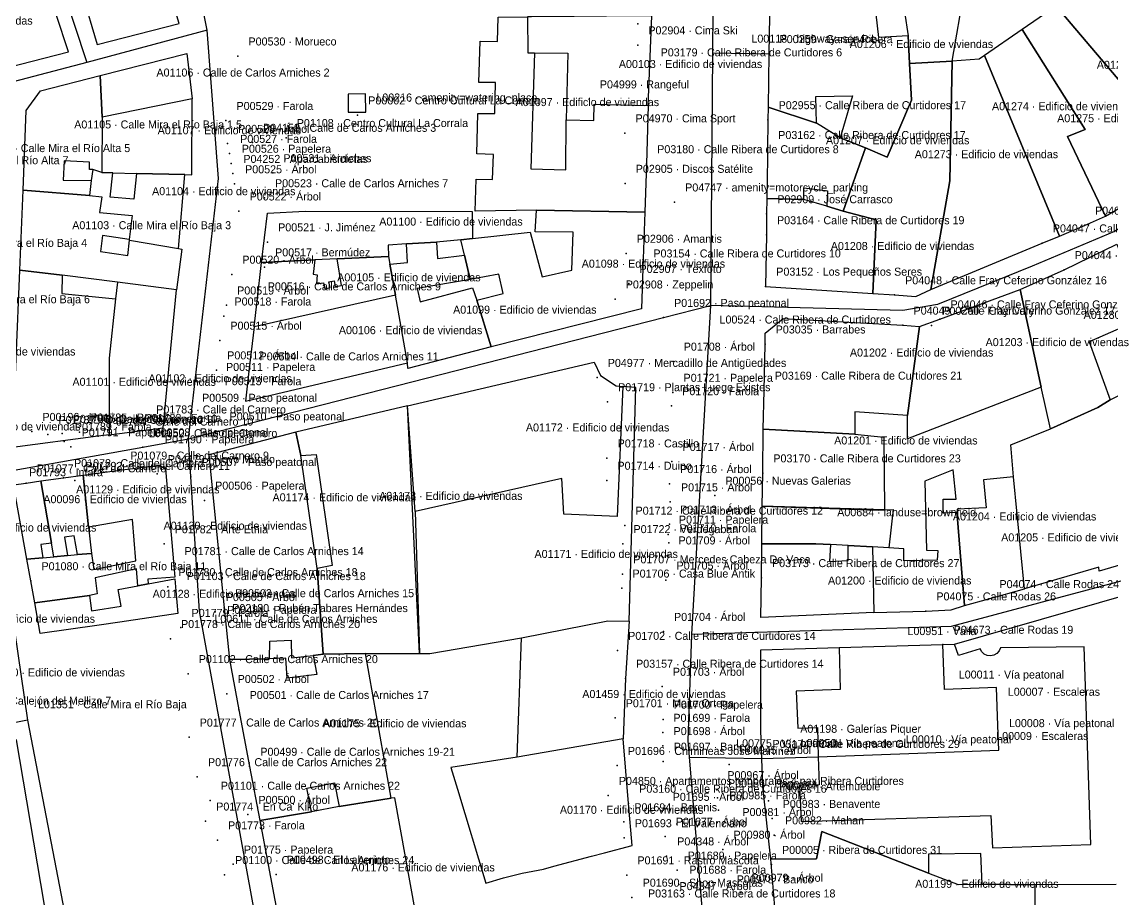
# Model space of a CAD drawing. Header units: metres. Extents: x 436207 to 441321, y 4465685 to 4475088.
# Drawn here: x 439855.7 to 440060.1, y 4473229.3 to 4473393.7 of the extents above; entities that cross this region are included whole.
import ezdxf

# ---------------------------------------------------------------- set-up
doc = ezdxf.new("R2010")
doc.units = ezdxf.units.M
for name, color, linetype, true_color in [('G_A_EDI', 7, 'CONTINUOUS', 0xa4a4a4), ('G_A_PAT', 7, 'CONTINUOUS', 0xa63603), ('G_A_VER', 7, 'CONTINUOUS', 0x4d745d), ('G_L_ACC', 7, 'CONTINUOUS', 0xe68241), ('G_L_BAR', 7, 'CONTINUOUS', 0x333333), ('G_L_EQU', 7, 'CONTINUOUS', 0x8e5aa4), ('G_L_INF', 7, 'CONTINUOUS', 0x777777), ('G_L_VIA', 7, 'CONTINUOUS', 0x555555), ('G_P_ACC', 7, 'CONTINUOUS', 0xe68241), ('G_P_COM', 7, 'CONTINUOUS', 0xce3b37), ('G_P_EMP', 7, 'CONTINUOUS', 0xd7191c), ('G_P_EQU', 7, 'CONTINUOUS', 0x8e5aa4), ('G_P_MOB', 7, 'CONTINUOUS', 0x268c9e), ('G_P_PAT', 7, 'CONTINUOUS', 0xa63603), ('G_P_UMB', 7, 'CONTINUOUS', 0x9e6a39), ('G_P_VER', 7, 'CONTINUOUS', 0x4d745d), ('T_A_EDI', 7, 'CONTINUOUS', 0xa4a4a4), ('T_A_PAT', 7, 'CONTINUOUS', 0xa63603), ('T_A_VER', 7, 'CONTINUOUS', 0x4d745d), ('T_L_ACC', 7, 'CONTINUOUS', 0xe68241), ('T_L_BAR', 7, 'CONTINUOUS', 0x333333), ('T_L_EQU', 7, 'CONTINUOUS', 0x8e5aa4), ('T_L_INF', 7, 'CONTINUOUS', 0x777777), ('T_L_VIA', 7, 'CONTINUOUS', 0x555555), ('T_P_ACC', 7, 'CONTINUOUS', 0xe68241), ('T_P_COM', 7, 'CONTINUOUS', 0xce3b37), ('T_P_EMP', 7, 'CONTINUOUS', 0xd7191c), ('T_P_EQU', 7, 'CONTINUOUS', 0x8e5aa4), ('T_P_MOB', 7, 'CONTINUOUS', 0x268c9e), ('T_P_PAT', 7, 'CONTINUOUS', 0xa63603), ('T_P_UMB', 7, 'CONTINUOUS', 0x9e6a39), ('T_P_VER', 7, 'CONTINUOUS', 0x4d745d)]:
    doc.layers.add(name, color=color, linetype=linetype, true_color=true_color)

msp = doc.modelspace()

# ---------------------------------------------------------------- linework, layer by layer
at = {"layer": 'G_A_EDI'}
for points in [[(440030.93, 4473406.6), (440035.09, 4473410.14), (440041.35, 4473415.9), (440047.94, 4473408.92), (440045.52, 4473407.78), (440048.11, 4473404.64), (440052.84, 4473407.99), (440057.89, 4473402.34), (440049.57, 4473396.59), (440043.19, 4473392.19), (440036.14, 4473387.32), (440035.15, 4473386.64), (440030.05, 4473386.29), (440032.38, 4473399.68), (440034.48, 4473399.67), (440036.31, 4473401.08), (440033.85, 4473403.19)], [(440022.1, 4473385.82), (440030.05, 4473386.29), (440032.38, 4473399.68), (440031.23, 4473402.17), (440033.85, 4473403.19), (440030.93, 4473406.6), (440028.23, 4473404.28), (440024.44, 4473403.94), (440016.5, 4473403.41), (440017.11, 4473395.1), (440021.14, 4473395.51), (440021.84, 4473391.01)], [(439867.04, 4473398.93), (439869.85, 4473389.39), (439885.24, 4473393.35), (439882.04, 4473403.82)], [(439995.59, 4473377.64), (440004.63, 4473374.65), (440004.5, 4473379.64), (440011.4, 4473379.76), (440009.07, 4473371.91), (440013.86, 4473370.07), (440017.9, 4473368.33), (440022.43, 4473378.98), (440022.1, 4473385.82), (440021.84, 4473391.01), (440016.31, 4473390.71), (440015.83, 4473395.11), (440017.11, 4473395.1), (440016.5, 4473403.41), (440007.25, 4473402.69), (439995.94, 4473401.77), (439995.73, 4473387.66)], [(440074.88, 4473366.83), (440079.26, 4473370.97), (440084.48, 4473375.53), (440073.27, 4473389.22), (440060.83, 4473404.39), (440057.89, 4473402.34), (440049.57, 4473396.59)], [(439853.01, 4473385.09), (439864.45, 4473388.01), (439859.84, 4473402.08), (439848.62, 4473398.46), (439849.26, 4473396.63), (439852.73, 4473397.52), (439853.78, 4473394), (439850.38, 4473392.95)], [(440058.83, 4473357.25), (440067.44, 4473362.29), (440074.88, 4473366.83), (440049.57, 4473396.59), (440043.19, 4473392.19), (440055, 4473373.51), (440051.69, 4473372.17)], [(439950.53, 4473387.86), (439951.79, 4473387.86), (439951.09, 4473366.13), (439957.66, 4473365.93), (439957.75, 4473375.28), (439962.91, 4473375.15), (439963.01, 4473378.24), (439973.12, 4473377.98), (439972.8, 4473367.04), (439972.45, 4473358.01), (439952.19, 4473358.37), (439940.71, 4473358.19), (439940.86, 4473364.16), (439943.92, 4473364.13), (439944.1, 4473368.78), (439941.01, 4473368.92), (439941.18, 4473376.49), (439944.35, 4473376.46), (439944.5, 4473382.27), (439941.38, 4473382.29), (439941.64, 4473390.01), (439944.84, 4473389.98), (439944.96, 4473394.5), (439950.5, 4473394.59)], [(439973.12, 4473377.98), (439973.77, 4473394.75), (439965.31, 4473394.69), (439959.25, 4473394.65), (439957.24, 4473394.64), (439951.21, 4473394.59), (439950.5, 4473394.59), (439950.53, 4473387.86), (439951.79, 4473387.86), (439958.02, 4473387.77), (439957.75, 4473375.28), (439962.91, 4473375.15), (439963.01, 4473378.24)], [(440050.21, 4473353.52), (440054.85, 4473355.53), (440058.83, 4473357.25), (440051.69, 4473372.17), (440055, 4473373.51), (440043.19, 4473392.19), (440036.14, 4473387.32)], [(439870.4, 4473383.6), (439886.62, 4473387.73), (439887.65, 4473379.21), (439870.77, 4473375.78)], [(440026.09, 4473343.54), (440046.94, 4473352.21), (440050.21, 4473353.52), (440036.14, 4473387.32), (440035.15, 4473386.64), (440030.05, 4473386.29), (440029.63, 4473363.88)], [(440015.18, 4473342.76), (440019.26, 4473342.49), (440023.25, 4473342.22), (440026.09, 4473343.54), (440029.63, 4473363.88), (440030.05, 4473386.29), (440022.1, 4473385.82), (440022.43, 4473378.98), (440017.9, 4473368.33), (440013.86, 4473370.07), (440009.65, 4473358.21), (440015.84, 4473356.54)], [(439855.97, 4473362.11), (439856.51, 4473377.02), (439859.21, 4473380.71), (439870.4, 4473383.6), (439870.77, 4473375.78), (439870.74, 4473365.4), (439869, 4473365.99), (439868.39, 4473365.99), (439868.4, 4473367.37), (439863.63, 4473367.59), (439863.45, 4473363.98), (439868.71, 4473363.91), (439868.4, 4473361.1)], [(439886.3, 4473365.03), (439887.59, 4473365.02), (439887.65, 4473379.21), (439870.77, 4473375.78), (439870.74, 4473365.4), (439872.79, 4473365.36), (439877.21, 4473365.23)], [(439995.59, 4473377.64), (439995.55, 4473375.29), (439995.48, 4473369.7), (439995.45, 4473367.72), (439995.4, 4473364.75), (439995.4, 4473364.04), (439995.34, 4473360.56), (440002.27, 4473360.37), (440002.27, 4473362.55), (440006.68, 4473362), (440006.57, 4473359.13), (440009.65, 4473358.21), (440013.86, 4473370.07), (440009.07, 4473371.91), (440004.63, 4473374.65)], [(439885.09, 4473351.17), (439886.3, 4473365.03), (439877.21, 4473365.23), (439876.7, 4473360.41), (439872.25, 4473360.78), (439872.79, 4473365.36), (439870.74, 4473365.4), (439869, 4473365.99), (439868.71, 4473363.91), (439868.4, 4473361.1), (439870.73, 4473360.87), (439870.29, 4473357.95), (439876.4, 4473357.4), (439875.87, 4473352.86), (439875.9, 4473352.76)], [(439855.34, 4473347.13), (439855.97, 4473362.11), (439868.4, 4473361.1), (439870.73, 4473360.87), (439870.29, 4473357.95), (439876.4, 4473357.4), (439875.87, 4473352.86), (439870.85, 4473353.6), (439870.49, 4473350.63), (439875.6, 4473349.9), (439875.9, 4473352.76), (439885.09, 4473351.17), (439885.73, 4473351.08), (439884.73, 4473343.43), (439873.65, 4473344.9), (439863.29, 4473346.22)], [(439995.34, 4473360.56), (439995.3, 4473357.67), (439995.25, 4473353.74), (439995.11, 4473344.11), (440015.18, 4473342.76), (440015.84, 4473356.54), (440009.65, 4473358.21), (440006.57, 4473359.13), (440002.27, 4473360.37)], [(439972.08, 4473347.52), (439971.84, 4473339.88), (439943.66, 4473332.8), (439940.97, 4473341.5), (439945.94, 4473342.77), (439945.11, 4473346.38), (439939.73, 4473345.36), (439938.71, 4473349.94), (439938, 4473352.83), (439940.18, 4473353.07), (439951.01, 4473354.25), (439953.21, 4473345.86), (439958.82, 4473347.13), (439959.07, 4473354.24), (439951.91, 4473354.33), (439952.19, 4473358.37), (439972.45, 4473358.01)], [(439924.46, 4473349.68), (439914.8, 4473349.27), (439910.66, 4473349.1), (439900.64, 4473348.57), (439901.79, 4473357.83), (439908.84, 4473358.16), (439940.12, 4473358.12), (439940.13, 4473357.27), (439940.14, 4473356.43), (439940.15, 4473355.6), (439940.16, 4473354.75), (439940.17, 4473353.91), (439940.18, 4473353.07), (439938, 4473352.83), (439933.44, 4473352.41), (439927.83, 4473352.07), (439924.36, 4473351.83)], [(439943.66, 4473332.8), (439928.07, 4473328.73), (439928.02, 4473329.78), (439925.75, 4473342.46), (439924.71, 4473348.26), (439927.97, 4473348.6), (439927.83, 4473352.07), (439933.44, 4473352.41), (439933.65, 4473349.31), (439938.71, 4473349.94), (439939.73, 4473345.36), (439929.81, 4473343.68), (439930.37, 4473341.18), (439940.16, 4473343.8), (439940.97, 4473341.5)], [(440042.8, 4473343.51), (440051.03, 4473347.2), (440060.94, 4473352.03), (440066.29, 4473338.33), (440055.72, 4473333.7), (440059.69, 4473322.83), (440057.35, 4473321.44), (440048.47, 4473317.43), (440046.73, 4473325.23)], [(439924.46, 4473349.68), (439924.71, 4473348.26), (439925.75, 4473342.46), (439899.26, 4473336.52), (439899.81, 4473341.35), (439900.64, 4473348.57), (439910.66, 4473349.1), (439910.3, 4473346.37), (439911.05, 4473346.27), (439910.95, 4473344.6), (439912.24, 4473344.77), (439912.49, 4473343.62), (439913.51, 4473343.88), (439913.26, 4473344.93), (439914.23, 4473345.15), (439914.45, 4473344.08), (439915.64, 4473344.29), (439914.8, 4473349.27)], [(439853.96, 4473313.9), (439855.34, 4473347.13), (439863.29, 4473346.22), (439863.19, 4473342.76), (439873.3, 4473341.79), (439872.06, 4473330.66), (439872.06, 4473316.3), (439870.01, 4473316.03)], [(439872.06, 4473316.3), (439882.19, 4473317.62), (439884.73, 4473343.43), (439873.65, 4473344.9), (439873.3, 4473341.79), (439872.06, 4473330.66)], [(439899.26, 4473336.52), (439898.28, 4473328.24), (439897.62, 4473322.61), (439928.02, 4473329.78), (439925.75, 4473342.46)], [(440023.94, 4473336.6), (440027.77, 4473337.98), (440042.8, 4473343.51), (440046.73, 4473325.23), (440021.69, 4473315.56), (440021.69, 4473319.92)], [(439994.68, 4473317.33), (439994.83, 4473324.63), (439995, 4473333.28), (439995.04, 4473335.31), (439998.41, 4473338.06), (440020.84, 4473336.81), (440023.94, 4473336.6), (440021.69, 4473319.92), (440011.86, 4473320.6), (440011.83, 4473316.44)], [(439929.46, 4473301.91), (439928, 4473321.72), (439962.96, 4473329.88), (439964.19, 4473327.44), (439967.1, 4473325.49), (439968.33, 4473325.33), (439967.29, 4473301.03), (439957.3, 4473301.43), (439956.93, 4473308.15)], [(439969.53, 4473281.41), (439970.82, 4473325.19), (439968.33, 4473325.33), (439967.29, 4473301.03), (439957.3, 4473301.43), (439956.93, 4473308.15), (439929.46, 4473301.91), (439930.27, 4473275.36), (439932.21, 4473275.36), (439949.39, 4473278.29), (439965.57, 4473281.45)], [(439928, 4473321.72), (439907.06, 4473316.8), (439908.04, 4473312.4), (439910.88, 4473312.6), (439913.9, 4473291.84), (439911.05, 4473291.29), (439912.17, 4473275.19), (439920.14, 4473275.35), (439930.27, 4473275.36)], [(439907.06, 4473316.8), (439890.79, 4473312.58), (439893.67, 4473283.89), (439894.65, 4473274.22), (439902.15, 4473274.36), (439902.18, 4473277.64), (439906.17, 4473277.83), (439906.25, 4473274.55), (439910.31, 4473274.98), (439912.17, 4473275.19), (439911.05, 4473291.29), (439908.04, 4473312.4)], [(439994.48, 4473302.96), (439994.56, 4473309.14), (439994.68, 4473317.33), (440011.83, 4473316.44), (440017.29, 4473315.85), (440017.41, 4473302.23)], [(439867.2, 4473308.75), (439874.05, 4473309.66), (439881.43, 4473310.64), (439882.66, 4473309.96), (439884.23, 4473291.77), (439884.41, 4473289.66), (439879.34, 4473289.26), (439879.41, 4473288.37), (439877.47, 4473288.01), (439877.19, 4473291.22), (439869.44, 4473289.54), (439869.87, 4473286.49), (439868.41, 4473286.22), (439858.13, 4473284.83), (439857.41, 4473288.94), (439856.69, 4473293.03), (439859.69, 4473293.28), (439861.69, 4473293.45), (439864.31, 4473293.68), (439866.17, 4473293.89), (439868.81, 4473294.06), (439869.19, 4473291.07), (439877.06, 4473292.73), (439876.44, 4473300.47), (439868.21, 4473298.99)], [(440015.42, 4473283), (440025.12, 4473283.29), (440029.9, 4473283.54), (440032.39, 4473284.33), (440031.02, 4473301.23), (440030.96, 4473301.73), (440028.41, 4473301.62), (440028.39, 4473304.25), (440030.8, 4473304.24), (440030.28, 4473309.75), (440024.95, 4473307.61), (440025.25, 4473294.67), (440027.41, 4473294.66), (440027.28, 4473292.85), (440021.02, 4473292.68), (440021.04, 4473294.94), (440018.19, 4473295.11), (440015.15, 4473295.29)], [(439861.26, 4473296.03), (439859.28, 4473295.77), (439859.69, 4473293.28), (439856.69, 4473293.03), (439854.19, 4473306.94), (439856.51, 4473307.27), (439859.3, 4473307.66)], [(439861.69, 4473293.45), (439861.26, 4473296.03), (439859.3, 4473307.66), (439863.51, 4473308.24), (439867.2, 4473308.75), (439868.21, 4473298.99), (439868.81, 4473294.06), (439866.17, 4473293.89), (439865.53, 4473297.41), (439863.71, 4473297.14), (439864.31, 4473293.68)], [(440032.39, 4473284.33), (440036.94, 4473285.59), (440043.62, 4473287.44), (440041.57, 4473308.41), (440035.92, 4473307.85), (440036.42, 4473302.63), (440031.01, 4473302.35), (440030.96, 4473301.73), (440031.02, 4473301.23)], [(439994.31, 4473289.52), (439994.39, 4473295.91), (440004.5, 4473295.89), (440007.25, 4473295.74), (440007.11, 4473292.6), (440010.58, 4473292.77), (440010.61, 4473295.55), (440015.15, 4473295.29), (440015.42, 4473283), (439994.22, 4473282.11)], [(439859.13, 4473279.08), (439858.13, 4473284.83), (439868.41, 4473286.22), (439868.77, 4473283.35), (439874.36, 4473284.22), (439873.78, 4473287.32), (439877.47, 4473288.01), (439879.41, 4473288.37), (439884.42, 4473289.3), (439884.61, 4473287.09), (439884.99, 4473282.81), (439874.12, 4473281.24), (439870.19, 4473280.67)], [(439949.39, 4473278.29), (439965.57, 4473281.45), (439969.53, 4473281.41), (439968.84, 4473270.68), (439968.42, 4473259.34), (439948.53, 4473255.91)], [(439894.65, 4473274.22), (439896.42, 4473264.82), (439898.42, 4473254.19), (439900.32, 4473244.07), (439910, 4473245.67), (439909.15, 4473250.11), (439914.3, 4473251.14), (439915.19, 4473246.71), (439924.93, 4473248.24), (439920.14, 4473275.35), (439912.17, 4473275.19), (439910.31, 4473274.98), (439911.01, 4473271.38), (439905.46, 4473270.73), (439905.19, 4473274.48), (439902.15, 4473274.36)], [(439860.62, 4473224.5), (439854.71, 4473259.16), (439810.89, 4473250.31), (439814.73, 4473239.51), (439845.86, 4473245.84), (439849.34, 4473224.91), (439855.74, 4473226.14)], [(439970.09, 4473239.38), (439969.43, 4473247.27), (439968.42, 4473259.34), (439948.53, 4473255.91), (439936.14, 4473254.01), (439937.37, 4473249.92), (439942.67, 4473232.32), (439945.98, 4473233.31), (439949.51, 4473234.19), (439953.51, 4473234.95), (439955.44, 4473235.5), (439962.51, 4473237.37), (439964.91, 4473238.03)], [(439900.32, 4473244.07), (439905.14, 4473218.55), (439905.39, 4473217.23), (439919.71, 4473219.22), (439922.31, 4473219.67), (439928.6, 4473220.75), (439930.54, 4473221), (439925.61, 4473248.3), (439924.93, 4473248.24), (439915.19, 4473246.71), (439910, 4473245.67)], [(440023.86, 4473221.88), (439997.34, 4473221.81), (439996.1, 4473236.81), (440004.62, 4473236.89), (440005.65, 4473242.01), (440025.64, 4473234.23), (440031.17, 4473232.09), (440035.72, 4473232.15), (440045.56, 4473232.01), (440045.57, 4473226.9), (440045.63, 4473223.73), (440038.11, 4473223.06)]]:
    msp.add_lwpolyline(points, close=True, dxfattribs=at)
at = {"layer": 'G_A_PAT'}
msp.add_lwpolyline([(440060.82, 4473232.06), (440045.56, 4473232.01), (440035.72, 4473232.15), (440035.45, 4473237.86), (440025.61, 4473237.79), (440025.64, 4473234.23), (440005.65, 4473242.01), (440004.62, 4473236.89), (439996.1, 4473236.81), (439994.6, 4473250.36), (439994.39, 4473255.66), (439994.2, 4473260.98), (439994.24, 4473276.05), (440008.87, 4473276.48), (440009.06, 4473268.57), (440000.81, 4473268.27), (440001.15, 4473261.33), (440004.82, 4473261.47), (440004.99, 4473255.99), (440005.16, 4473250.72), (440001.46, 4473250.62), (440001.8, 4473243.88), (440037.29, 4473245), (440037.66, 4473238.93), (440056.06, 4473239.6), (440054.81, 4473276.6), (440039.1, 4473276.4), (440038.86, 4473275.82), (440038.45, 4473275.34), (440037.9, 4473275.01), (440037.28, 4473274.88), (440036.65, 4473274.96), (440036.08, 4473275.23), (440035.62, 4473275.66), (440035.32, 4473276.22), (440031.23, 4473274.94), (440030.54, 4473277.11), (440063.12, 4473286.48)], dxfattribs=at)
at = {"layer": 'G_A_VER'}
msp.add_lwpolyline([(439994.48, 4473302.96), (440016.23, 4473302.18), (440017.41, 4473302.23), (440018.99, 4473302.29), (440018.19, 4473295.11), (440015.15, 4473295.29), (440010.61, 4473295.55), (440007.25, 4473295.74), (440004.5, 4473295.89), (439994.39, 4473295.91)], close=True, dxfattribs=at)
at = {"layer": 'G_L_ACC'}
for points in [[(440038.64, 4473261.88), (440038.37, 4473268.98)], [(440033.83, 4473257.05), (440038.8, 4473257.22)]]:
    msp.add_lwpolyline(points, dxfattribs=at)
at = {"layer": 'G_L_BAR'}
msp.add_lwpolyline([(440008.87, 4473276.48), (440028.35, 4473277.04), (440030.54, 4473277.11)], dxfattribs=at)
at = {"layer": 'G_L_EQU'}
for points in [[(439916.89, 4473380.11), (439916.91, 4473376.7), (439920.16, 4473376.73), (439920.13, 4473380.14), (439916.89, 4473380.11)], [(440041.05, 4473314.4), (440048.47, 4473317.43), (440057.35, 4473321.44), (440059.69, 4473322.83), (440062.72, 4473324.42), (440066, 4473312.05), (440069.06, 4473300.21), (440070.57, 4473294.56), (440057.63, 4473290.78), (440057.58, 4473291.51), (440043.62, 4473287.44), (440041.57, 4473308.41), (440041.05, 4473314.4)]]:
    msp.add_lwpolyline(points, dxfattribs=at)
at = {"layer": 'G_L_INF'}
for points in [[(439980.91, 4473494.74), (439986.41, 4473489.53), (439986.37, 4473485.71), (439985.94, 4473439.45), (439985.8, 4473431.49), (439985.3, 4473403.91), (439985.17, 4473387.84), (439984.8, 4473340.5), (439981.22, 4473278.95), (439980.52, 4473259.02), (439980.78, 4473255.9), (439987.15, 4473180.35), (439987.72, 4473173.55)], [(439846.79, 4473449.77), (439867.93, 4473386.06)], [(440131.14, 4473413.93), (440091.5, 4473378.03), (440076.55, 4473364.5), (440060.48, 4473354.37), (440045.04, 4473347.88), (440027.35, 4473340.68), (440020.82, 4473339.56), (439984.8, 4473340.5)], [(439912.93, 4473153.2), (439910.52, 4473165.87), (439889.04, 4473283.3), (439887.4, 4473308.45), (439886.94, 4473315.54), (439887.51, 4473320.49), (439892.61, 4473364.29), (439890.46, 4473392.07), (439887.66, 4473406.27)], [(439890.46, 4473392.07), (439867.93, 4473386.06), (439852.93, 4473382.11), (439793.51, 4473366.74), (439752.84, 4473348.87)], [(439852.93, 4473382.11), (439850.04, 4473308.91), (439856.78, 4473262.88), (439877.19, 4473156.73), (439879.32, 4473145.66)], [(439981.22, 4473278.95), (440029.92, 4473280.45), (440071.79, 4473291.66), (440085.49, 4473302.42), (440142.63, 4473346.57), (440162.85, 4473371.9)], [(439767.68, 4473302.03), (439807.19, 4473304.95), (439850.04, 4473308.91), (439878.4, 4473314.01), (439886.94, 4473315.54), (439892.66, 4473317), (439975.96, 4473338.25), (439984.8, 4473340.5)], [(439856.78, 4473262.88), (439785.63, 4473248.77)]]:
    msp.add_lwpolyline(points, dxfattribs=at)
at = {"layer": 'G_L_VIA'}
for points in [[(439985.17, 4473387.84), (439995.73, 4473387.66)], [(440038.37, 4473268.98), (440028.66, 4473268.63), (440028.35, 4473277.04)], [(440038.8, 4473257.22), (440038.64, 4473261.88)], [(440004.99, 4473255.99), (440033.83, 4473257.05)], [(439980.78, 4473255.9), (439994.39, 4473255.66)], [(439994.39, 4473255.66), (440004.99, 4473255.99)]]:
    msp.add_lwpolyline(points, dxfattribs=at)
at = {"layer": 'G_P_ACC'}
for p in [(439893.96, 4473375.14), (439894.65, 4473368.98), (439893.58, 4473338.52), (439975.96, 4473338.25), (439891.73, 4473323.59), (439977.49, 4473321.72), (439887.51, 4473320.49), (439876.72, 4473316.71), (439892.66, 4473317), (439863.67, 4473315.07), (439878.4, 4473314.01), (439887.4, 4473308.45), (439976.96, 4473296.05), (439885.54, 4473280.2), (439975.83, 4473260.55), (439986.29, 4473246.03), (439892.37, 4473240.41), (439978.82, 4473232.1)]:
    msp.add_point(p, dxfattribs=at)
at = {"layer": 'G_P_COM'}
for p in [(439971.17, 4473393.28), (439971.14, 4473389.3), (439896.2, 4473387.22), (439962.05, 4473379.18), (439995.55, 4473375.29), (439968.74, 4473372.82), (439902.74, 4473365.36), (439968.78, 4473363.37), (439995.3, 4473357.67), (439901.76, 4473352.41), (439968.97, 4473350.27), (439901.19, 4473347.73), (439969.49, 4473344.62), (439995.11, 4473344.11), (439995, 4473333.28), (439963.53, 4473327.02), (439965.47, 4473322.47), (439878.91, 4473318.3), (439857.59, 4473316.9), (439860.6, 4473316.35), (439863.26, 4473316.54), (439866.56, 4473316.79), (439965.38, 4473311.94), (439865.64, 4473307.73), (439965.35, 4473307.76), (439968.74, 4473299.34), (439882.37, 4473295.86), (439968.36, 4473295.89), (439968.31, 4473290.23), (439883.08, 4473287.83), (439968.17, 4473287.56), (439883.56, 4473278.11), (439967.36, 4473275.9), (439966.9, 4473263.28), (439887.06, 4473259.66), (439967.31, 4473254.34), (439888.61, 4473252.24), (439995.66, 4473247.72), (439968.51, 4473243.79), (439996.31, 4473244.42), (439968.61, 4473240.81), (439996.74, 4473241.34), (439903.36, 4473233.97), (439969.09, 4473233.85), (439970.07, 4473229.67)]:
    msp.add_point(p, dxfattribs=at)
at = {"layer": 'G_P_EMP'}
msp.add_point((439996.19, 4473235.81), dxfattribs=at)
at = {"layer": 'G_P_EQU'}
for p in [(439995.73, 4473387.66), (439978.04, 4473359.88), (440026.22, 4473336.78)]:
    msp.add_point(p, dxfattribs=at)
at = {"layer": 'G_P_MOB'}
for p in [(439894.95, 4473367.13), (439895.24, 4473365.23), (439891.99, 4473326.26), (439977.74, 4473324.23), (439864.93, 4473314.02), (439880.54, 4473312.71), (439889.96, 4473304.03), (439976.87, 4473297.66), (439892.21, 4473280.76), (439975.89, 4473263.01), (439975.89, 4473255.14), (439986.07, 4473248.29), (439895.35, 4473235.86), (439978.51, 4473234.74), (439987.7, 4473230.29)]:
    msp.add_point(p, dxfattribs=at)
at = {"layer": 'G_P_PAT'}
for p in [(439918.65, 4473376.18), (439905.25, 4473371.94), (439985.57, 4473304.95), (439893.16, 4473281.1), (439965.61, 4473248.73)]:
    msp.add_point(p, dxfattribs=at)
at = {"layer": 'G_P_UMB'}
for p in [(439973.44, 4473385.18), (439898.93, 4473371.05), (439995.48, 4473369.7), (439972.8, 4473367.04), (439901.17, 4473360.67), (440054.85, 4473355.53), (439995.25, 4473353.74), (440046.94, 4473352.21), (439972.08, 4473347.52), (440051.03, 4473347.2), (440019.26, 4473342.49), (439899.81, 4473341.35), (439966.91, 4473341.71), (440027.77, 4473337.98), (440020.84, 4473336.81), (439898.28, 4473328.24), (439994.83, 4473324.63), (439870.01, 4473316.03), (439874.05, 4473309.66), (439856.51, 4473307.27), (439863.51, 4473308.24), (439881.09, 4473309), (439994.56, 4473309.14), (439884.23, 4473291.77), (439857.41, 4473288.94), (439994.31, 4473289.52), (439884.61, 4473287.09), (440036.94, 4473285.59), (439893.67, 4473283.89), (440025.12, 4473283.29), (440028.35, 4473277.04), (439886.88, 4473271.54), (439968.84, 4473270.68), (439896.42, 4473264.82), (439898.42, 4473254.19), (439994.39, 4473255.66), (439891.03, 4473247.83), (439969.43, 4473247.27), (439890.16, 4473243.93), (439893.7, 4473233.9)]:
    msp.add_point(p, dxfattribs=at)
at = {"layer": 'G_P_VER'}
for p in [(439894.25, 4473370.85), (439895.57, 4473363.28), (439896.42, 4473358.19), (439895.05, 4473346.35), (439894.08, 4473340.58), (439892.81, 4473333.99), (439977.77, 4473330.06), (439892.22, 4473328.43), (439977.55, 4473311.28), (439977.1, 4473307.13), (439977.25, 4473303.72), (439977.07, 4473299.55), (439976.8, 4473293.77), (439976.43, 4473289.06), (439891.95, 4473283.16), (439975.95, 4473279.45), (439975.74, 4473269.17), (439894.17, 4473267.82), (439975.87, 4473258.06), (439988.26, 4473254.53), (439985.94, 4473249.81), (439898.08, 4473245.18), (439975.7, 4473245.75), (439988.77, 4473242.9), (439976.3, 4473241.09), (439987.11, 4473238.65), (439976.55, 4473237.4), (439990.48, 4473230.59)]:
    msp.add_point(p, dxfattribs=at)

# ---------------------------------------------------------------- texts
at = {"layer": 'T_A_EDI'}
for s, p in [('A01061 · Edificio de viviendas', (439830.88, 4473393.12)), ('A01206 · Edificio de viviendas', (440010.88, 4473388.74)), ('A01106 · Calle de Carlos Arniches 2', (439880.95, 4473383.4)), ('A00103 · Edificio de viviendas', (439967.61, 4473385)), ('A01276 · Edificio de viviendas', (440057.18, 4473384.85)), ('A01097 · Edificio de viviendas', (439948.28, 4473377.87)), ('A01274 · Edificio de viviendas', (440037.53, 4473377.09)), ('A01105 · Calle Mira el Río Baja 1,5', (439865.54, 4473373.68)), ('A01275 · Edificio de viviendas', (440049.75, 4473374.84)), ('A01107 · Edificio de viviendas', (439881.18, 4473372.59)), ('A01119 · Calle Mira el Río Alta 5', (439846.83, 4473369.25)), ('A01207 · Edificio de viviendas', (440006.42, 4473370.71)), ('A01118 · Calle Mira el Río Alta 7', (439835.26, 4473366.98)), ('A01273 · Edificio de viviendas', (440023.06, 4473368.11)), ('A01104 · Edificio de viviendas', (439880.13, 4473361.18)), ('A01103 · Calle Mira el Río Baja 3', (439865.17, 4473354.81)), ('A01100 · Edificio de viviendas', (439922.71, 4473355.49)), ('A01120 · Calle Mira el Río Baja 4', (439838.2, 4473351.5)), ('A01208 · Edificio de viviendas', (440007.33, 4473350.92)), ('A01098 · Edificio de viviendas', (439960.65, 4473347.61)), ('A00105 · Edificio de viviendas', (439914.83, 4473345.04)), ('A01123 · Calle Mira el Río Baja 6', (439838.72, 4473340.94)), ('A01099 · Edificio de viviendas', (439936.55, 4473338.99)), ('A01280 · Edificio de viviendas', (440054.71, 4473338.02)), ('A00106 · Edificio de viviendas', (439915.14, 4473335.15)), ('A01203 · Edificio de viviendas', (440036.34, 4473332.91)), ('A01125 · Edificio de viviendas', (439838.89, 4473331.15)), ('A01202 · Edificio de viviendas', (440010.91, 4473330.96)), ('A01102 · Edificio de viviendas', (439879.45, 4473326.14)), ('A01101 · Edificio de viviendas', (439865.21, 4473325.48)), ('A01127 · Edificio de viviendas', (439839.86, 4473317.11)), ('A01172 · Edificio de viviendas', (439950.19, 4473316.93)), ('A01201 · Edificio de viviendas', (440007.96, 4473314.49)), ('A01129 · Edificio de viviendas', (439865.9, 4473305.33)), ('A01174 · Edificio de viviendas', (439902.71, 4473303.84)), ('A01173 · Edificio de viviendas', (439922.68, 4473304.12)), ('A00096 · Edificio de viviendas', (439859.76, 4473303.49)), ('A01204 · Edificio de viviendas', (440030.21, 4473300.26)), ('A01141 · Edificio de viviendas', (439842.81, 4473298.18)), ('A01130 · Edificio de viviendas', (439882.29, 4473298.53)), ('A01205 · Edificio de viviendas', (440039.26, 4473296.34)), ('A01171 · Edificio de viviendas', (439951.8, 4473293.24)), ('A01200 · Edificio de viviendas', (440006.81, 4473288.26)), ('A01128 · Edificio de viviendas', (439880.24, 4473285.78)), ('A01139 · Edificio de viviendas', (439842.57, 4473281.1)), ('A01140 · Edificio de viviendas', (439848.17, 4473271.05)), ('A01459 · Edificio de viviendas', (439960.76, 4473267.01)), ('A01175 · Edificio de viviendas', (439912.18, 4473261.51)), ('A01170 · Edificio de viviendas', (439956.56, 4473245.32)), ('A01176 · Edificio de viviendas', (439917.48, 4473234.53)), ('A01199 · Edificio de viviendas', (440023.14, 4473231.46))]:
    msp.add_text(s, height=1.5, dxfattribs=at).set_placement(p)
at = {"layer": 'T_A_PAT'}
msp.add_text('A01198 · Galerías Piquer', height=1.5, dxfattribs=at).set_placement((440001.6, 4473260.49))
at = {"layer": 'T_A_VER'}
msp.add_text('A00684 · landuse=brownfield', height=1.5, dxfattribs=at).set_placement((440008.53, 4473301.05))
at = {"layer": 'T_L_ACC'}
for s, p in [('L00007 · Escaleras', (440040.5, 4473267.43)), ('L00009 · Escaleras', (440038.32, 4473259.14))]:
    msp.add_text(s, height=1.5, dxfattribs=at).set_placement(p)
at = {"layer": 'T_L_BAR'}
msp.add_text('L00951 · Valla', height=1.5, dxfattribs=at).set_placement((440021.7, 4473278.79))
at = {"layer": 'T_L_EQU'}
msp.add_text('L00216 · amenity=watering_place', height=1.5, dxfattribs=at).set_placement((439922.16, 4473378.73))
at = {"layer": 'T_L_INF'}
for s, p in [('L00524 · Calle Ribera de Curtidores', (439986.48, 4473337.14)), ('L01352 · Calle del Carnero', (439879.52, 4473315.85)), ('L00611 · Calle de Carlos Arniches', (439891.81, 4473281.09)), ('L01351 · Calle Mira el Río Baja', (439858.75, 4473265.08))]:
    msp.add_text(s, height=1.5, dxfattribs=at).set_placement(p)
at = {"layer": 'T_L_VIA'}
for s, p in [('L00118 · highway=service', (439992.45, 4473389.75)), ('L00011 · Vía peatonal', (440031.31, 4473270.65)), ('L00008 · Vía peatonal', (440040.72, 4473261.55)), ('L00010 · Vía peatonal', (440021.41, 4473258.52)), ('L00775 · Vía peatonal', (439989.59, 4473257.78)), ('L00950 · Vía peatonal', (440001.69, 4473257.83))]:
    msp.add_text(s, height=1.5, dxfattribs=at).set_placement(p)
at = {"layer": 'T_P_ACC'}
for s, p in [('P00529 · Farola', (439895.96, 4473377.14)), ('P00527 · Farola', (439896.65, 4473370.98)), ('P00518 · Farola', (439895.58, 4473340.52)), ('P01692 · Paso peatonal', (439977.96, 4473340.25)), ('P00513 · Farola', (439893.73, 4473325.59)), ('P00509 · Paso peatonal', (439889.51, 4473322.49)), ('P01720 · Farola', (439979.49, 4473323.72)), ('P01788 · Farola', (439878.72, 4473318.71)), ('P00510 · Paso peatonal', (439894.66, 4473319)), ('P01789 · Farola', (439865.67, 4473317.07)), ('P00508 · Paso peatonal', (439880.4, 4473316.01)), ('P00507 · Paso peatonal', (439889.4, 4473310.45)), ('P01710 · Farola', (439978.96, 4473298.05)), ('P01779 · Farola', (439887.54, 4473282.2)), ('P01699 · Farola', (439977.83, 4473262.55)), ('P00985 · Farola', (439988.29, 4473248.03)), ('P01773 · Farola', (439894.37, 4473242.41)), ('P01688 · Farola', (439980.82, 4473234.1))]:
    msp.add_text(s, height=1.5, dxfattribs=at).set_placement(p)
at = {"layer": 'T_P_COM'}
for s, p in [('P02904 · Cima Ski', (439973.14, 4473391.3)), ('P00530 · Morueco', (439898.2, 4473389.22)), ('P04999 · Rangeful', (439964.05, 4473381.18)), ('P02955 · Calle Ribera de Curtidores 17', (439997.55, 4473377.29)), ('P04970 · Cima Sport', (439970.74, 4473374.82)), ('P00531 · Arniches', (439904.74, 4473367.36)), ('P02905 · Discos Satélite', (439970.78, 4473365.37)), ('P02909 · José Carrasco', (439997.3, 4473359.67)), ('P00521 · J. Jiménez', (439903.76, 4473354.41)), ('P02906 · Amantis', (439970.97, 4473352.27)), ('P00517 · Bermúdez', (439903.19, 4473349.73)), ('P02907 · Texfoto', (439971.49, 4473346.62)), ('P03152 · Los Pequeños Seres', (439997.11, 4473346.11)), ('P03035 · Barrabes', (439997, 4473335.28)), ('P04977 · Mercadillo de Antigüedades', (439965.53, 4473329.02)), ('P01719 · Plantas Luego Existes', (439967.47, 4473324.47)), ('P01783 · Calle del Carnero', (439880.91, 4473320.3)), ('P00196 · Humi', (439859.59, 4473318.9)), ('P01787 · Calle del Carnero 10', (439862.6, 4473318.35)), ('P01786 · Calle del Carnero 10', (439865.26, 4473318.54)), ('P01785 · Portici', (439868.56, 4473318.79)), ('P01718 · Castillo', (439967.38, 4473313.94)), ('P01792 · Calle del Carnero 11', (439867.64, 4473309.73)), ('P01714 · Duino', (439967.35, 4473309.76)), ('P01793 · Intara', (439857.09, 4473308.54)), ('P01712 · Calle Ribera de Curtidores 12', (439970.74, 4473301.34)), ('P01782 · Arte Etnia', (439884.37, 4473297.86)), ('P01722 · Verdegaban', (439970.36, 4473297.89)), ('P01707 · Mercedes Cabeza De Vaca', (439970.31, 4473292.23)), ('P01780 · Calle de Carlos Arniches 18', (439885.08, 4473289.83)), ('P01706 · Casa Blue Antik', (439970.17, 4473289.56)), ('P01778 · Calle de Carlos Arniches 20', (439885.56, 4473280.11)), ('P01702 · Calle Ribera de Curtidores 14', (439969.36, 4473277.9)), ('P01701 · Maite Ortega', (439968.9, 4473265.28)), ('P01777 · Calle de Carlos Arniches 20', (439889.06, 4473261.66)), ('P01696 · Chimineas Jose Martínez', (439969.31, 4473256.34)), ('P01776 · Calle de Carlos Arniches 22', (439890.61, 4473254.24)), ('P00984 · Artemueble', (439997.66, 4473249.72)), ('P00983 · Benavente', (439998.31, 4473246.42)), ('P01694 · Berenis', (439970.51, 4473245.79)), ('P01693 · El Valenciano', (439970.61, 4473242.81)), ('P00982 · Mahan', (439998.74, 4473243.34)), ('P00498 · El Laberinto', (439905.36, 4473235.97)), ('P01691 · Rastro Mascota', (439971.09, 4473235.85)), ('P01690 · Shop Mascotas', (439972.07, 4473231.67))]:
    msp.add_text(s, height=1.5, dxfattribs=at).set_placement(p)
at = {"layer": 'T_P_EMP'}
msp.add_text('P00005 · Ribera de Curtidores 31', height=1.5, dxfattribs=at).set_placement((439998.19, 4473237.81))
at = {"layer": 'T_P_EQU'}
for s, p in [('P00259 · Garaje Ribera', (439997.73, 4473389.66)), ('P04747 · amenity=motorcycle_parking', (439980.04, 4473361.88)), ('P00260 · Charivary', (440028.22, 4473338.78))]:
    msp.add_text(s, height=1.5, dxfattribs=at).set_placement(p)
at = {"layer": 'T_P_MOB'}
for s, p in [('P00526 · Papelera', (439896.95, 4473369.13)), ('P04252 · Aparcabicicletas', (439897.24, 4473367.23)), ('P00511 · Papelera', (439893.99, 4473328.26)), ('P01721 · Papelera', (439979.74, 4473326.23)), ('P01791 · Papelera', (439866.93, 4473316.02)), ('P01790 · Papelera', (439882.54, 4473314.71)), ('P00506 · Papelera', (439891.96, 4473306.03)), ('P01711 · Papelera', (439978.87, 4473299.66)), ('P00484 · Papelera', (439894.21, 4473282.76)), ('P01700 · Papelera', (439977.89, 4473265.01)), ('P01697 · Banco', (439977.89, 4473257.14)), ('P00986 · Papelera', (439988.07, 4473250.29)), ('P01775 · Papelera', (439897.35, 4473237.86)), ('P01689 · Papelera', (439980.51, 4473236.74)), ('P00978 · Banco', (439989.7, 4473232.29))]:
    msp.add_text(s, height=1.5, dxfattribs=at).set_placement(p)
at = {"layer": 'T_P_PAT'}
for s, p in [('P00002 · Centro Cultural La Corrala', (439920.65, 4473378.18)), ('P01108 · Centro Cultural La Corrala', (439907.25, 4473373.94)), ('P00056 · Nuevas Galerias', (439987.57, 4473306.95)), ('P02180 · Rubén Tabares Hernándes', (439895.16, 4473283.1)), ('P04850 · Apartamentos temporales 4 pax Ribera Curtidores', (439967.61, 4473250.73))]:
    msp.add_text(s, height=1.5, dxfattribs=at).set_placement(p)
at = {"layer": 'T_P_UMB'}
for s, p in [('P03179 · Calle Ribera de Curtidores 6', (439975.44, 4473387.18)), ('P04158 · Calle de Carlos Arniches 3', (439900.93, 4473373.05)), ('P03162 · Calle Ribera de Curtidores 17', (439997.48, 4473371.7)), ('P03180 · Calle Ribera de Curtidores 8', (439974.8, 4473369.04)), ('P00523 · Calle de Carlos Arniches 7', (439903.17, 4473362.67)), ('P04045 · Calle Fray Ceferino González 12', (440056.85, 4473357.53)), ('P03164 · Calle Ribera de Curtidores 19', (439997.25, 4473355.74)), ('P04047 · Calle Fray Ceferino González 14', (440048.94, 4473354.21)), ('P03154 · Calle Ribera de Curtidores 10', (439974.08, 4473349.52)), ('P04044 · Calle Fray Ceferino González 11', (440053.03, 4473349.2)), ('P04048 · Calle Fray Ceferino González 16', (440021.26, 4473344.49)), ('P00516 · Calle de Carlos Arniches 9', (439901.81, 4473343.35)), ('P02908 · Zeppelin', (439968.91, 4473343.71)), ('P04049 · Calle Fray Ceferino González 17', (440022.84, 4473338.81)), ('P04046 · Calle Fray Ceferino González 13', (440029.77, 4473339.98)), ('P00514 · Calle de Carlos Arniches 11', (439900.28, 4473330.24)), ('P03169 · Calle Ribera de Curtidores 21', (439996.83, 4473326.63)), ('P01784 · Calle del Carnero 10', (439872.01, 4473318.03)), ('P01078 · Calle del Carnero 11', (439865.51, 4473310.24)), ('P01079 · Calle del Carnero 9', (439876.05, 4473311.66)), ('P04479 · Novo Mundo', (439883.09, 4473311)), ('P03170 · Calle Ribera de Curtidores 23', (439996.56, 4473311.14)), ('P01077 · Calle del Carnero', (439858.51, 4473309.27)), ('P01781 · Calle de Carlos Arniches 14', (439886.23, 4473293.77)), ('P03173 · Calle Ribera de Curtidores 27', (439996.31, 4473291.52)), ('P01080 · Calle Mira el Río Baja 11', (439859.41, 4473290.94)), ('P01103 · Calle de Carlos Arniches 18', (439886.61, 4473289.09)), ('P04074 · Calle Rodas 24', (440038.94, 4473287.59)), ('P00503 · Calle de Carlos Arniches 15', (439895.67, 4473285.89)), ('P04075 · Calle Rodas 26', (440027.12, 4473285.29)), ('P04673 · Calle Rodas 19', (440030.35, 4473279.04)), ('P01102 · Calle de Carlos Arniches 20', (439888.88, 4473273.54)), ('P03157 · Calle Ribera de Curtidores 14', (439970.84, 4473272.68)), ('P00501 · Calle de Carlos Arniches 17', (439898.42, 4473266.82)), ('P04524 · Callejón del Mellizo 7', (439844.83, 4473265.75)), ('P03174 · Calle Ribera de Curtidores 29', (439996.39, 4473257.66)), ('P00499 · Calle de Carlos Arniches 19-21', (439900.42, 4473256.19)), ('P01101 · Calle de Carlos Arniches 22', (439893.03, 4473249.83)), ('P03160 · Calle Ribera de Curtidores 16', (439971.43, 4473249.27)), ("P01774 · En Ca' Kiko", (439892.16, 4473245.93)), ('P01100 · Calle de Carlos Arniches 24', (439895.7, 4473235.9)), ('P03163 · Calle Ribera de Curtidores 18', (439973.07, 4473229.65))]:
    msp.add_text(s, height=1.5, dxfattribs=at).set_placement(p)
at = {"layer": 'T_P_VER'}
for s, p in [('P00528 · Árbol', (439896.25, 4473372.85)), ('P00525 · Árbol', (439897.57, 4473365.28)), ('P00522 · Árbol', (439898.42, 4473360.19)), ('P00520 · Árbol', (439897.05, 4473348.35)), ('P00519 · Árbol', (439896.08, 4473342.58)), ('P00515 · Árbol', (439894.81, 4473335.99)), ('P01708 · Árbol', (439979.77, 4473332.06)), ('P00512 · Árbol', (439894.22, 4473330.43)), ('P01717 · Árbol', (439979.55, 4473313.28)), ('P01716 · Árbol', (439979.1, 4473309.13)), ('P01715 · Árbol', (439979.25, 4473305.72)), ('P01713 · Árbol', (439979.07, 4473301.55)), ('P01709 · Árbol', (439978.8, 4473295.77)), ('P01705 · Árbol', (439978.43, 4473291.06)), ('P00505 · Árbol', (439893.95, 4473285.16)), ('P01704 · Árbol', (439977.95, 4473281.45)), ('P01703 · Árbol', (439977.74, 4473271.17)), ('P00502 · Árbol', (439896.17, 4473269.82)), ('P01698 · Árbol', (439977.87, 4473260.06)), ('P00945 · Árbol', (439990.26, 4473256.53)), ('P00967 · Árbol', (439987.94, 4473251.81)), ('P00500 · Árbol', (439900.08, 4473247.18)), ('P01695 · Árbol', (439977.7, 4473247.75)), ('P00981 · Árbol', (439990.77, 4473244.9)), ('P01677 · Árbol', (439978.3, 4473243.09)), ('P00980 · Árbol', (439989.11, 4473240.65)), ('P04348 · Árbol', (439978.55, 4473239.4)), ('P00979 · Árbol', (439992.48, 4473232.59)), ('P04347 · Árbol', (439978.99, 4473231.03))]:
    msp.add_text(s, height=1.5, dxfattribs=at).set_placement(p)

doc.saveas('drawing.dxf')
